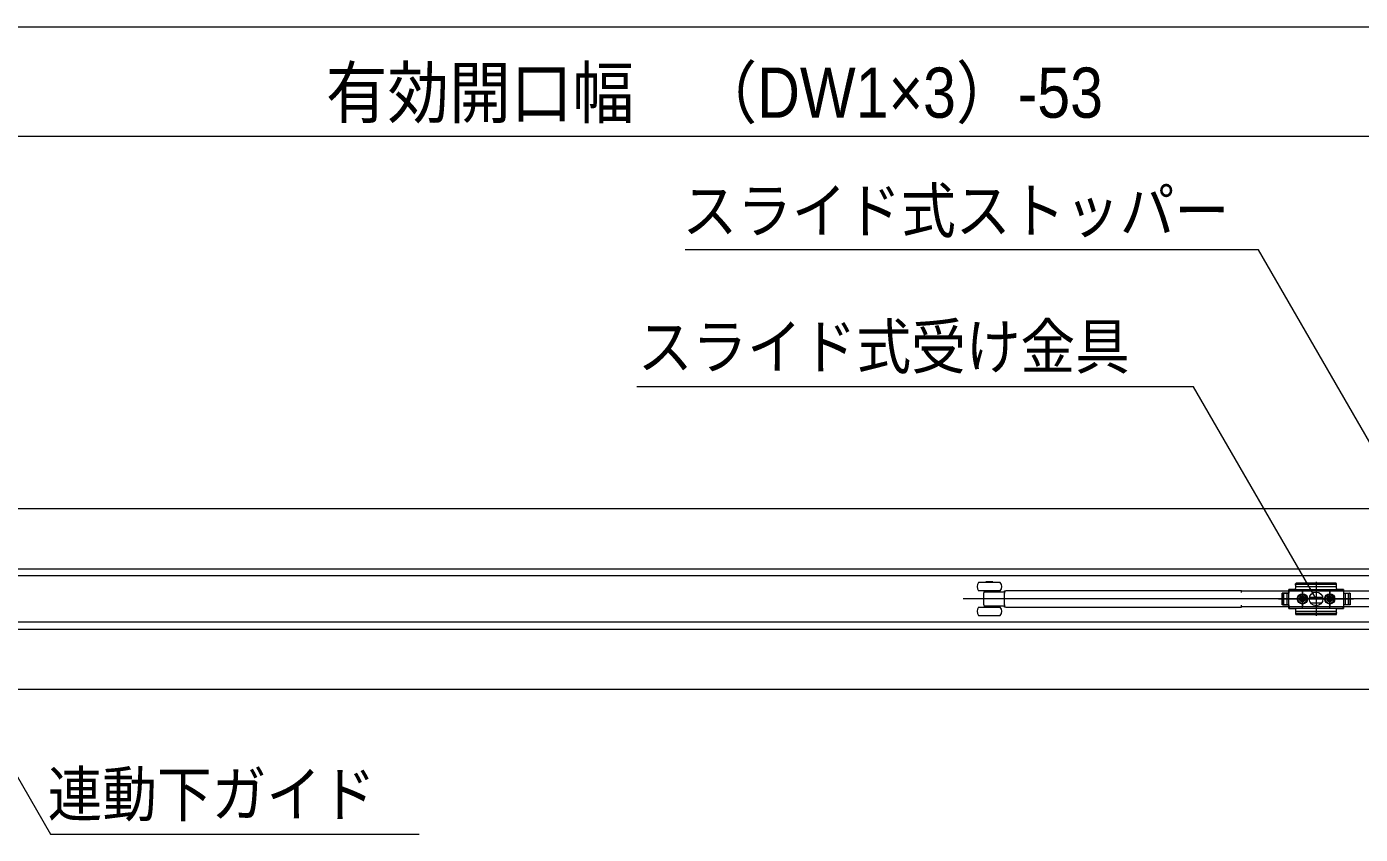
# Model space of a CAD drawing. Units: millimetres, scale not verified. Extents: x -6062 to 6062, y -3045 to 3045.
# Drawn here: x -3217 to -2242, y 960 to 1550 of the extents above; entities that cross this region are included whole.
import ezdxf
from ezdxf.enums import TextEntityAlignment as Align

# ---------------------------------------------------------------- set-up
doc = ezdxf.new("R2010")
doc.units = ezdxf.units.MM
doc.header["$LTSCALE"] = 20
for name, color, linetype, lineweight in [('0-1_3一般', 7, 'Continuous', 9), ('0-2_2寸法-3', 7, 'Continuous', 9), ('0-3_2寸法-1', 7, 'Continuous', 9)]:
    doc.layers.add(name, color=color, linetype=linetype, lineweight=lineweight)
doc.styles.add('ＭＳ ゴシック', font='')
doc.styles.add('ＭＳ Ｐゴシック', font='')
doc.styles.get('ＭＳ ゴシック').set_extended_font_data('MS Gothic')
doc.styles.get('ＭＳ Ｐゴシック').set_extended_font_data('MS PGothic')

# ---------------------------------------------------------------- blocks, each defined once
blk = doc.blocks.new('グループ-23')
at = {"layer": '0-1_3一般'}
for p, q in [((-77990, 23076.9), (17030, 23076.9)), ((-77990, 23076.9), (17030, 23076.9)), ((-14401.2, 22876.9), (-14676, 22876.9)), ((-14466, 22884.9), (-14566, 22884.9)), ((-14566, 22884.9), (-14566, 22876.9)), ((-14466, 22876.9), (-14466, 22884.9)), ((-14356, 22876.9), (-14401.2, 22876.9)), ((-10040, 22836.1), (-10040, 22856.7)), ((-10040, 22836.1), (-10040, 22786.9)), ((-9440, 22813.9), (-10040, 22813.9)), ((-9450, 22866.7), (-10030, 22866.7)), ((-9450, 22846.1), (-10030, 22846.1)), ((-9740, 22885.4), (-9740, 22389.2)), ((-9440, 22846.1), (-9440, 22856.7)), ((-9440, 22836.1), (-9440, 22846.1)), ((-9440, 22786.9), (-9440, 22836.1)), ((-6778, 22636.9), (-14898, 22636.9)), ((-14401.2, 22756.9), (-14676, 22756.9)), ((-14596, 22725.5), (-14596, 22725.3)), ((-14596, 22548.4), (-14596, 22725.3)), ((-14591, 22756.9), (-14591, 22742.9)), ((-14591, 22742.9), (-14584.8, 22742.9)), ((-14584.8, 22742.9), (-14570.1, 22742.9)), ((-14570.1, 22742.9), (-14516, 22742.9)), ((-14516, 22742.9), (-14296, 22742.9)), ((-14441, 22742.9), (-14441, 22756.9)), ((-14356, 22756.9), (-14401.2, 22756.9)), ((-14296, 22756.9), (-14276, 22756.9)), ((-14296, 22740.2), (-14296, 22756.9)), ((-14296, 22740.2), (-14296, 22722.9)), ((-14296, 22550.9), (-14296, 22722.9)), ((-10830, 22756.9), (-14276, 22756.9)), ((-10830, 22729.9), (-10830, 22756.9)), ((-9203.1, 22636.9), (-10301.1, 22636.9)), ((-10291.7, 22636.9), (-9193.7, 22636.9)), ((-10238, 22721.9), (-10140, 22721.9)), ((-10238, 22551.9), (-10238, 22721.9)), ((-10238, 22711.9), (-10238, 22561.9)), ((-10140, 22721.9), (-10228, 22721.9)), ((-10214, 22721.9), (-10214, 22551.9)), ((-10168, 22721.9), (-10168, 22551.9)), ((-10164, 22551.9), (-10164, 22721.9)), ((-10120, 22776.9), (-10140, 22756.9)), ((-10140, 22776.9), (-10140, 22721.9)), ((-10050, 22776.9), (-10140, 22776.9)), ((-10140, 22496.9), (-10140, 22776.9)), ((-10140, 22721.9), (-10140, 22766.9)), ((-10140, 22551.9), (-10140, 22721.9)), ((-10130, 22776.9), (-9350, 22776.9)), ((-10063, 22636.9), (-9815, 22636.9)), ((-10045, 22636.9), (-10025, 22636.9)), ((-10025, 22636.9), (-10005, 22636.9)), ((-10005, 22636.9), (-9835, 22636.9)), ((-9984, 22636.9), (-9896, 22636.9)), ((-9980.1, 22645.5), (-9960.5, 22646.6)), ((-9959.8, 22642.9), (-9980.1, 22645.5)), ((-9959.8, 22630.8), (-9980.1, 22628.3)), ((-9980.1, 22628.3), (-9960.5, 22627.2)), ((-9960.5, 22646.6), (-9953.2, 22650)), ((-9956.7, 22642.9), (-9960.5, 22646.6)), ((-9956.7, 22630.9), (-9960.5, 22627.2)), ((-9960.5, 22627.2), (-9953.2, 22623.7)), ((-9956.7, 22642.9), (-9959.8, 22642.9)), ((-9956.7, 22630.9), (-9959.8, 22630.8)), ((-9949.4, 22646.3), (-9956.7, 22642.9)), ((-9949.4, 22627.5), (-9956.7, 22630.9)), ((-9949.7, 22657.4), (-9953.2, 22650)), ((-9953.2, 22650), (-9949.4, 22646.3)), ((-9953.2, 22623.7), (-9949.4, 22627.5)), ((-9949.7, 22616.4), (-9953.2, 22623.7)), ((-9948.6, 22677.1), (-9949.7, 22657.4)), ((-9946, 22653.6), (-9949.7, 22657.4)), ((-9946, 22620.1), (-9949.7, 22616.4)), ((-9948.6, 22596.7), (-9949.7, 22616.4)), ((-9949.4, 22646.3), (-9946, 22653.6)), ((-9949.4, 22627.5), (-9946, 22620.1)), ((-9946.1, 22656.7), (-9948.6, 22677.1)), ((-9946.1, 22617.1), (-9948.6, 22596.7)), ((-9946, 22653.6), (-9946.1, 22656.7)), ((-9946, 22620.1), (-9946.1, 22617.1)), ((-9940, 22513.9), (-9940, 22758.3)), ((-9940, 22741.9), (-9940, 22531.9)), ((-9940, 22713.4), (-9940, 22561.5)), ((-9940, 22592.9), (-9940, 22680.9)), ((-9934, 22653.6), (-9930.3, 22657.4)), ((-9934, 22653.6), (-9933.9, 22656.7)), ((-9930.6, 22646.3), (-9934, 22653.6)), ((-9930.6, 22627.5), (-9934, 22620.1)), ((-9934, 22620.1), (-9933.9, 22617.1)), ((-9934, 22620.1), (-9930.3, 22616.4)), ((-9933.9, 22656.7), (-9931.4, 22677.1)), ((-9933.9, 22617.1), (-9931.4, 22596.7)), ((-9931.4, 22677.1), (-9930.3, 22657.4)), ((-9931.4, 22596.7), (-9930.3, 22616.4)), ((-9926.8, 22650), (-9930.6, 22646.3)), ((-9930.6, 22646.3), (-9923.3, 22642.9)), ((-9930.6, 22627.5), (-9923.3, 22630.9)), ((-9926.8, 22623.7), (-9930.6, 22627.5)), ((-9930.3, 22657.4), (-9926.8, 22650)), ((-9930.3, 22616.4), (-9926.8, 22623.7)), ((-9919.5, 22646.6), (-9926.8, 22650)), ((-9919.5, 22627.2), (-9926.8, 22623.7)), ((-9923.3, 22642.9), (-9919.5, 22646.6)), ((-9923.3, 22642.9), (-9920.2, 22642.9)), ((-9923.3, 22630.9), (-9920.2, 22630.8)), ((-9923.3, 22630.9), (-9919.5, 22627.2)), ((-9920.2, 22642.9), (-9899.9, 22645.5)), ((-9920.2, 22630.8), (-9899.9, 22628.3)), ((-9899.9, 22645.5), (-9919.5, 22646.6)), ((-9899.9, 22628.3), (-9919.5, 22627.2)), ((-9740, 22794.2), (-9740, 22473.1)), ((-9663, 22636.9), (-9415, 22636.9)), ((-9645, 22636.9), (-9625, 22636.9)), ((-9625, 22636.9), (-9605, 22636.9)), ((-9605, 22636.9), (-9435, 22636.9)), ((-9584, 22636.9), (-9496, 22636.9)), ((-9556.7, 22642.9), (-9559.8, 22642.9)), ((-9556.7, 22630.9), (-9559.8, 22630.8)), ((-9540, 22513.9), (-9540, 22758.3)), ((-9540, 22741.9), (-9540, 22531.9)), ((-9540, 22592.9), (-9540, 22680.9)), ((-9523.3, 22642.9), (-9520.2, 22642.9)), ((-9523.3, 22630.9), (-9520.2, 22630.8)), ((-9340, 22776.9), (-9430, 22776.9)), ((-9340, 22756.9), (-9360, 22776.9)), ((-9340, 22776.9), (-9340, 22496.9)), ((-9340, 22766.9), (-9340, 22721.9)), ((-9340, 22721.9), (-9242, 22721.9)), ((-9340, 22721.9), (-9340, 22551.9)), ((-9340, 22721.9), (-9252, 22721.9)), ((-9316, 22721.9), (-9316, 22551.9)), ((-9312, 22551.9), (-9312, 22721.9)), ((-9266, 22551.9), (-9266, 22721.9)), ((-9242, 22721.9), (-9242, 22551.9)), ((-9242, 22561.9), (-9242, 22711.9)), ((-14676, 22516.9), (-14356, 22516.9)), ((-14596, 22544.9), (-14596, 22545)), ((-14591, 22530.9), (-14591, 22516.9)), ((-14516, 22530.9), (-14570.1, 22530.9)), ((-14296, 22530.9), (-14516, 22530.9)), ((-14441, 22516.9), (-14441, 22530.9)), ((-14296, 22550.9), (-14296, 22533.6)), ((-10810, 22519.9), (-10830, 22519.9)), ((-8130, 22519.9), (-10810, 22519.9)), ((-10140, 22551.9), (-10238, 22551.9)), ((-10228, 22551.9), (-10140, 22551.9)), ((-10140, 22506.9), (-10140, 22551.9)), ((-10140, 22551.9), (-10140, 22496.9)), ((-10140, 22516.9), (-10120, 22496.9)), ((-10140, 22496.9), (-10050, 22496.9)), ((-9350, 22496.9), (-10130, 22496.9)), ((-10040, 22486.9), (-10040, 22437.7)), ((-10040, 22459.9), (-9440, 22459.9)), ((-10040, 22437.7), (-10040, 22427.7)), ((-10040, 22427.7), (-10040, 22417.1)), ((-10030, 22427.7), (-9450, 22427.7)), ((-9440, 22437.7), (-9440, 22486.9)), ((-9440, 22437.7), (-9440, 22427.7)), ((-9440, 22417.1), (-9440, 22427.7)), ((-9430, 22496.9), (-9340, 22496.9)), ((-9360, 22496.9), (-9340, 22516.9)), ((-9242, 22551.9), (-9340, 22551.9)), ((-9340, 22551.9), (-9340, 22506.9)), ((-9252, 22551.9), (-9340, 22551.9)), ((-14676, 22396.9), (-14356, 22396.9)), ((-10030, 22407.1), (-9450, 22407.1)), ((-77990, 22196.9), (17030, 22196.9)), ((-77990, 21316.9), (17030, 21316.9))]:
    blk.add_line(p, q, dxfattribs=at)
for points in [[(-77990, 23076.9), (-77990, 23956.9), (17030, 23956.9), (17030, 23076.9)], [(-14596, 22728.9), (-14596, 22729), (-14596, 22729), (-14596, 22729.1), (-14596, 22729.1), (-14596, 22729.2), (-14596, 22729.2), (-14596, 22729.2), (-14596, 22729.2), (-14596, 22729.2), (-14596, 22729.2), (-14596, 22729.2), (-14596, 22729.1), (-14596, 22729.1), (-14596, 22729), (-14596, 22728.9), (-14596, 22728.9), (-14596, 22728.8), (-14596, 22728.7), (-14596, 22728.5), (-14596, 22728.4), (-14596, 22728.3), (-14596, 22728.1), (-14596, 22728), (-14596, 22727.8), (-14596, 22727.7), (-14596, 22727.5), (-14596, 22727.4), (-14596, 22727.2), (-14596, 22727.1), (-14596, 22726.9), (-14596, 22726.7), (-14596, 22726.6), (-14596, 22726.4), (-14596, 22726.3), (-14596, 22726.1), (-14596, 22726), (-14596, 22725.8), (-14596, 22725.7), (-14596, 22725.5)], [(-10830, 22753.9), (-10810, 22753.9), (-8130, 22753.9), (-8110, 22753.9), (-8110, 22729.9), (-8110, 22543.9)], [(-9559.8, 22642.9), (-9580.1, 22645.5), (-9560.5, 22646.6)], [(-9559.8, 22630.8), (-9580.1, 22628.3), (-9560.5, 22627.2)], [(-9549.4, 22646.3), (-9556.7, 22642.9), (-9560.5, 22646.6), (-9553.2, 22650)], [(-9549.4, 22627.5), (-9546, 22620.1), (-9549.7, 22616.4), (-9553.2, 22623.7)], [(-9546, 22653.6), (-9546.1, 22656.7), (-9548.6, 22677.1), (-9549.7, 22657.4)], [(-9546, 22620.1), (-9546.1, 22617.1), (-9548.6, 22596.7), (-9549.7, 22616.4)], [(-9534, 22653.6), (-9533.9, 22656.7), (-9531.4, 22677.1), (-9530.3, 22657.4)], [(-9530.6, 22646.3), (-9534, 22653.6), (-9530.3, 22657.4), (-9526.8, 22650)], [(-9534, 22620.1), (-9533.9, 22617.1), (-9531.4, 22596.7), (-9530.3, 22616.4)], [(-9530.6, 22627.5), (-9523.3, 22630.9), (-9519.5, 22627.2), (-9526.8, 22623.7)], [(-9520.2, 22642.9), (-9499.9, 22645.5), (-9519.5, 22646.6)], [(-9520.2, 22630.8), (-9499.9, 22628.3), (-9519.5, 22627.2)], [(-14596, 22548.4), (-14596, 22548.3), (-14596, 22548.1), (-14596, 22548), (-14596, 22547.8), (-14596, 22547.7), (-14596, 22547.5), (-14596, 22547.4), (-14596, 22547.2), (-14596, 22547.1), (-14596, 22546.9), (-14596, 22546.8), (-14596, 22546.6), (-14596, 22546.4), (-14596, 22546.3), (-14596, 22546.1), (-14596, 22546), (-14596, 22545.8), (-14596, 22545.7), (-14596, 22545.5), (-14596, 22545.4), (-14596, 22545.3), (-14596, 22545.2), (-14596, 22545.1), (-14596, 22545), (-14596, 22544.9), (-14596, 22544.8), (-14596, 22544.8), (-14596, 22544.7), (-14596, 22544.7), (-14596, 22544.7), (-14596, 22544.6), (-14596, 22544.6), (-14596, 22544.6), (-14596, 22544.7), (-14596, 22544.7), (-14596, 22544.7), (-14596, 22544.8), (-14596, 22544.8), (-14596, 22544.9)], [(-14570.1, 22530.9), (-14584.8, 22530.9), (-14591, 22530.9)], [(-14276, 22516.9), (-14296, 22516.9), (-14296, 22533.6)], [(-14276, 22516.9), (-10830, 22516.9), (-10830, 22543.9)], [(-77990, 21316.9), (-77990, 22196.9), (17030, 22196.9), (17030, 21316.9)]]:
    blk.add_lwpolyline(points, dxfattribs=at)
for points in [[(-6958, 22296.9), (-30322, 22296.9), (-30322, 22976.9), (-6958, 22976.9)], [(-9549.4, 22627.5), (-9556.7, 22630.9), (-9560.5, 22627.2), (-9553.2, 22623.7)], [(-9549.4, 22646.3), (-9546, 22653.6), (-9549.7, 22657.4), (-9553.2, 22650)], [(-9530.6, 22627.5), (-9534, 22620.1), (-9530.3, 22616.4), (-9526.8, 22623.7)], [(-9530.6, 22646.3), (-9523.3, 22642.9), (-9519.5, 22646.6), (-9526.8, 22650)]]:
    blk.add_lwpolyline(points, close=True, dxfattribs=at)
for centre, radius in [((-9940, 22636.9), 75), ((-9940, 22636.9), 65), ((-9940, 22636.9), 42), ((-9940, 22636.9), 40), ((-9940, 22636.9), 40), ((-9940, 22636.9), 32.4), ((-9940, 22636.9), 30), ((-9540, 22636.9), 75), ((-9540, 22636.9), 65), ((-9540, 22636.9), 42), ((-9540, 22636.9), 40), ((-9540, 22636.9), 40), ((-9540, 22636.9), 32.4), ((-9540, 22636.9), 30)]:
    blk.add_circle(centre, radius, dxfattribs=at)
for centre, radius, start, end in [((-14596, 22816.9), 100, 143.1301, 216.8699), ((-14436, 22816.9), 100, 323.1301, 36.8699), ((-10030, 22856.7), 10, 90, 180), ((-10030, 22836.1), 10, 90, 180), ((-9450, 22856.7), 10, 0, 90), ((-9450, 22836.1), 10, 0, 90), ((-14576, 22729.6), 20, 137.45665, 180.25028), ((-10228, 22711.9), 10, 90, 180), ((-10130, 22766.9), 10, 90, 180), ((-10050, 22786.9), 10, 270, 0), ((-9935, 22636.9), 46, 169.19486, 180), ((-9935, 22636.9), 46, 180, 190.80514), ((-9940, 22636.9), 20.7, 162.98773, 197.01227), ((-9940, 22631.9), 46, 79.19486, 100.80514), ((-9940, 22636.9), 20.7, 72.98773, 107.01227), ((-9940, 22636.9), 20.7, 252.98773, 287.01227), ((-9940, 22636.9), 20.7, 342.98773, 17.01227), ((-9945, 22636.9), 46, 0, 10.80514), ((-9945, 22636.9), 46, 349.19486, 0), ((-9535, 22636.9), 46, 169.19486, 180), ((-9535, 22636.9), 46, 180, 190.80514), ((-9540, 22636.9), 20.7, 162.98773, 197.01227), ((-9540, 22631.9), 46, 79.19486, 100.80514), ((-9540, 22636.9), 20.7, 72.98773, 107.01227), ((-9540, 22636.9), 20.7, 252.98773, 287.01227), ((-9540, 22636.9), 20.7, 342.98773, 17.01227), ((-9545, 22636.9), 46, 0, 10.80514), ((-9545, 22636.9), 46, 349.19486, 0), ((-9430, 22786.9), 10, 180, 270), ((-9350, 22766.9), 10, 0, 90), ((-9252, 22711.9), 10, 0, 90), ((-14596, 22456.9), 100, 143.1301, 216.8699), ((-14576, 22544.2), 20, 179.75095, 224.06049), ((-14436, 22456.9), 100, 323.1301, 36.8699), ((-10228, 22561.9), 10, 180, 270), ((-10130, 22506.9), 10, 180, 270), ((-10050, 22486.9), 10, 0, 90), ((-10030, 22437.7), 10, 180, 270), ((-9940, 22641.8), 46, 259.19486, 280.80514), ((-9540, 22641.8), 46, 259.19486, 280.80514), ((-9450, 22437.7), 10, 270, 0), ((-9430, 22486.9), 10, 90, 180), ((-9350, 22506.9), 10, 270, 0), ((-9252, 22561.9), 10, 270, 0), ((-10030, 22417.1), 10, 180, 270), ((-9450, 22417.1), 10, 270, 0)]:
    blk.add_arc(centre, radius, start, end, dxfattribs=at)
blk = doc.blocks.new('グループ-24')
at = {"layer": '0-1_3一般'}
blk.add_blockref('グループ-23', (0, 0), dxfattribs=at)

msp = doc.modelspace()

# ---------------------------------------------------------------- linework, layer by layer
at = {"layer": '0-2_2寸法-3'}
for p, q in [((-2269.61, 1132.84), (-2279.39, 1132.84)), ((-2274.33, 1136.84), (-2274.67, 1136.84)), ((-2274.33, 1136.84), (-2274.67, 1136.84)), ((-2270.5, 1128.84), (-2278.5, 1128.84))]:
    msp.add_line(p, q, dxfattribs=at)
for points in [[(-2169.25, 1131.84), (-2316.47, 1386.84), (-2735.7, 1386.84)], [(-2274.5, 1131.84), (-2363.99, 1286.84), (-2770.87, 1286.84)], [(-3311.5, 1153.84), (-3199.49, 959.84), (-2930.17, 959.84)]]:
    msp.add_lwpolyline(points, dxfattribs=at)
msp.add_circle((-2274.5, 1131.84), 5.01, dxfattribs=at)
msp.add_circle((-2274.5, 1131.84), 5.01, dxfattribs=at)
at = {"layer": '0-3_2寸法-1'}
for p, q in [((-5681.79, 1550), (-941.21, 1550)), ((-4474.79, 1470), (-953.21, 1470))]:
    msp.add_line(p, q, dxfattribs=at)

# ---------------------------------------------------------------- block references
at = {"layer": '0-1_3一般', "xscale": 0.05, "yscale": 0.05}
msp.add_blockref('グループ-24', (-1787.5, 0), dxfattribs=at)

# ---------------------------------------------------------------- texts
at = {"layer": '0-2_2寸法-3', "style": 'ＭＳ ゴシック', "width": 0.9}
for s, p in [('スライド式ストッパー', (-2737.63, 1389.61)), ('スライド式受け金具', (-2770.29, 1290.19)), ('連動下ガイド', (-3201.59, 963.19))]:
    msp.add_text(s, height=32.55, dxfattribs=at).set_placement(p, align=Align.BOTTOM_LEFT)
at = {"layer": '0-3_2寸法-1', "style": 'ＭＳ Ｐゴシック', "width": 0.9}
msp.add_text('有効開口幅\u3000（DW1×3）-53', height=36.69, dxfattribs=at).set_placement((-2998.26, 1472.45), align=Align.BOTTOM_LEFT)

doc.saveas('drawing.dxf')
